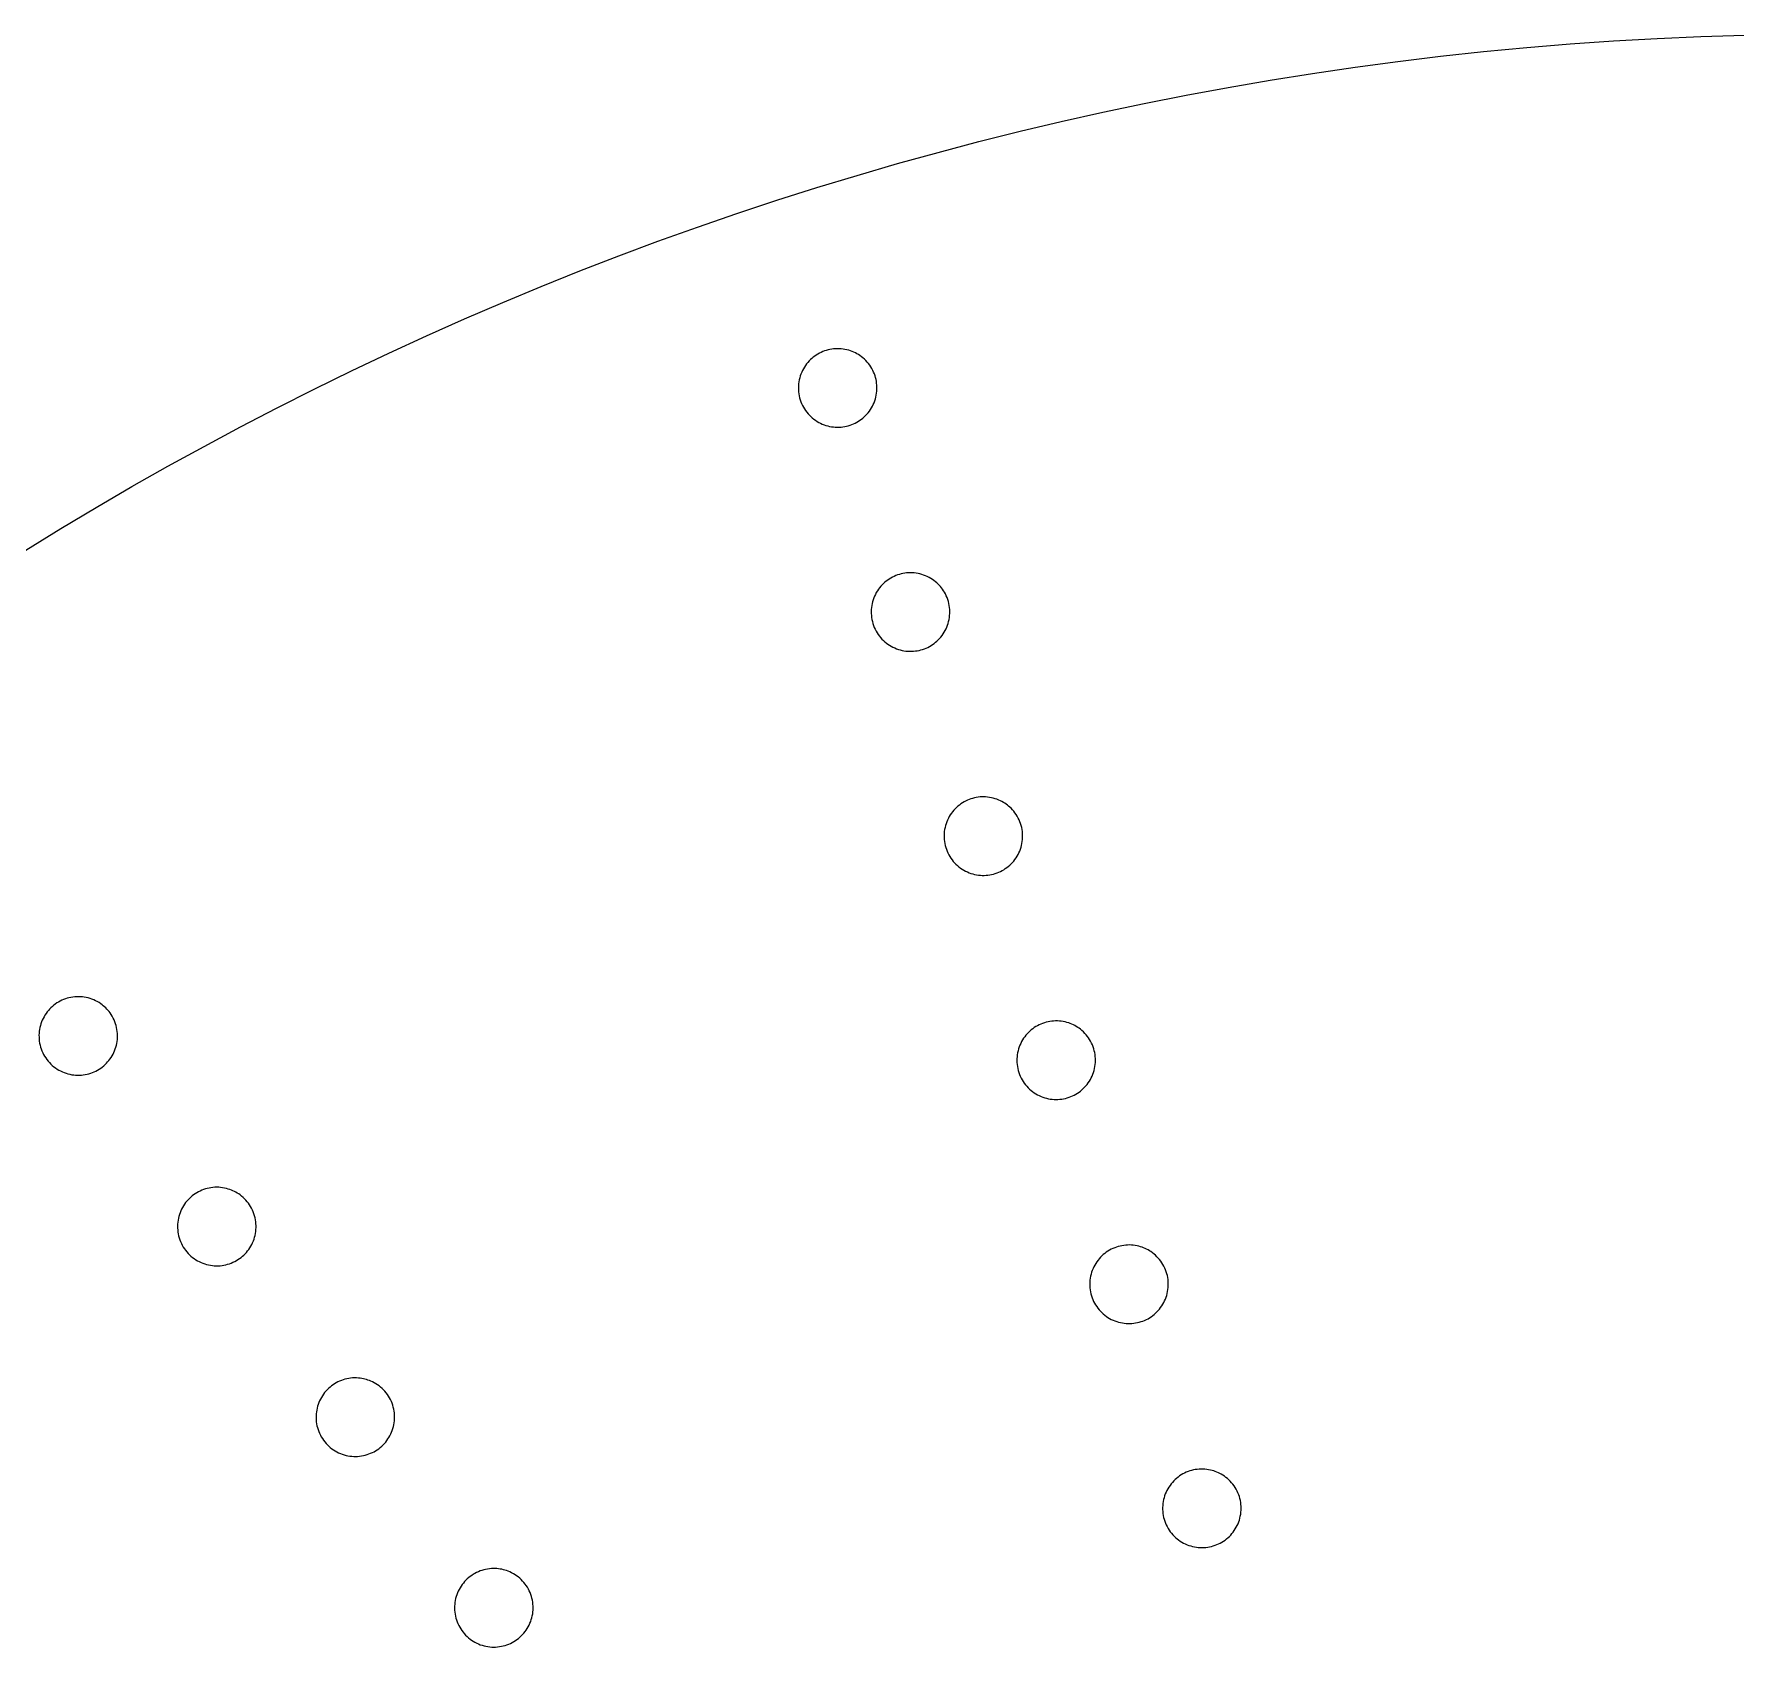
# Model space of a CAD drawing. Header units: millimetres. Extents: x 2952.7 to 2961.4, y 1627.7 to 1636.4.
# Drawn here: x 2954.756 to 2956.922, y 1634.319 to 1636.402 of the extents above; entities that cross this region are included whole.
import ezdxf

# ---------------------------------------------------------------- set-up
doc = ezdxf.new("R2010")
doc.units = ezdxf.units.MM

msp = doc.modelspace()

# ---------------------------------------------------------------- linework, layer by layer
msp.add_circle((2957.0456, 1632.0519, 0.4), 4.35)
for points, knots in [([(2955.8234, 1635.9736, 0.4732), (2955.8263, 1635.9678, 0.4751), (2955.828, 1635.9614, 0.477), (2955.829, 1635.9481, 0.4808), (2955.8281, 1635.9412, 0.4827), (2955.8237, 1635.9285, 0.4859), (2955.8203, 1635.9227, 0.4872), (2955.8116, 1635.9131, 0.4891), (2955.8066, 1635.9093, 0.4897), (2955.7953, 1635.9036, 0.4903), (2955.7892, 1635.9019, 0.4902), (2955.7764, 1635.9008, 0.4893), (2955.7698, 1635.9016, 0.4885), (2955.7573, 1635.9055, 0.4863), (2955.7514, 1635.9088, 0.4848), (2955.7411, 1635.9175, 0.4814), (2955.7369, 1635.9229, 0.4795), (2955.7308, 1635.9352, 0.4755), (2955.729, 1635.942, 0.4734), (2955.7284, 1635.9558, 0.4695), (2955.7295, 1635.9626, 0.4677), (2955.7343, 1635.9751, 0.4646), (2955.7378, 1635.9808, 0.4633), (2955.7467, 1635.9902, 0.4615), (2955.7518, 1635.9939, 0.4609), (2955.7633, 1635.9992, 0.4605), (2955.7695, 1636.0008, 0.4606), (2955.7823, 1636.0015, 0.4616), (2955.7889, 1636.0006, 0.4624), (2955.8007, 1635.9965, 0.4647), (2955.806, 1635.9935, 0.466), (2955.816, 1635.9852, 0.4692), (2955.8203, 1635.9797, 0.4712), (2955.8234, 1635.9736, 0.4732)], [-0.3222103, -0.3222103, -0.3222103, -0.3222103, -0.3018125, -0.3018125, -0.2805629, -0.2805629, -0.2602161, -0.2602161, -0.2412761, -0.2412761, -0.2222611, -0.2222611, -0.2025507, -0.2025507, -0.1821417, -0.1821417, -0.1608779, -0.1608779, -0.1391792, -0.1391792, -0.1180103, -0.1180103, -0.0977497, -0.0977497, -0.0788174, -0.0788174, -0.0597663, -0.0597663, -0.0399974, -0.0399974, -0.0214503, -0.0214503, 0, 0, 0, 0]), ([(2955.9032, 1635.7044, 0.5541), (2955.9077, 1635.7007, 0.5554), (2955.9115, 1635.6962, 0.5569), (2955.918, 1635.6852, 0.5604), (2955.9202, 1635.6786, 0.5623), (2955.9218, 1635.665, 0.5661), (2955.9212, 1635.6581, 0.5679), (2955.9173, 1635.6451, 0.5709), (2955.9142, 1635.6392, 0.5722), (2955.9059, 1635.6292, 0.5742), (2955.901, 1635.6251, 0.5748), (2955.8899, 1635.619, 0.5755), (2955.8838, 1635.6171, 0.5755), (2955.8711, 1635.6155, 0.5748), (2955.8645, 1635.6159, 0.5741), (2955.8519, 1635.6194, 0.5721), (2955.8459, 1635.6224, 0.5708), (2955.8353, 1635.6306, 0.5677), (2955.8308, 1635.6358, 0.566), (2955.8242, 1635.6478, 0.5622), (2955.8222, 1635.6545, 0.5603), (2955.8209, 1635.6682, 0.5566), (2955.8217, 1635.675, 0.5548), (2955.8259, 1635.6878, 0.5518), (2955.8292, 1635.6937, 0.5505), (2955.8378, 1635.7035, 0.5487), (2955.8428, 1635.7074, 0.5481), (2955.854, 1635.7132, 0.5475), (2955.8601, 1635.715, 0.5475), (2955.873, 1635.7163, 0.5483), (2955.8795, 1635.7156, 0.549), (2955.8921, 1635.7119, 0.5511), (2955.8981, 1635.7087, 0.5525), (2955.9032, 1635.7044, 0.5541)], [-0.321308, -0.321308, -0.321308, -0.321308, -0.3033012, -0.3033012, -0.281771, -0.281771, -0.2605922, -0.2605922, -0.2402013, -0.2402013, -0.2211619, -0.2211619, -0.2021183, -0.2021183, -0.1825041, -0.1825041, -0.1622538, -0.1622538, -0.1412203, -0.1412203, -0.1196941, -0.1196941, -0.0985777, -0.0985777, -0.0782624, -0.0782624, -0.0592356, -0.0592356, -0.0401665, -0.0401665, -0.020504, -0.020504, 0, 0, 0, 0]), ([(2955.9859, 1635.4255, 0.6328), (2955.9909, 1635.4231, 0.6338), (2955.9954, 1635.4199, 0.6349), (2956.0042, 1635.4111, 0.6378), (2956.008, 1635.4053, 0.6395), (2956.0131, 1635.3926, 0.6431), (2956.0143, 1635.3857, 0.6448), (2956.0138, 1635.3721, 0.6482), (2956.0122, 1635.3654, 0.6497), (2956.0065, 1635.3533, 0.6522), (2956.0025, 1635.348, 0.6532), (2955.9929, 1635.3393, 0.6546), (2955.9875, 1635.3359, 0.655), (2955.9755, 1635.3315, 0.6551), (2955.9691, 1635.3304, 0.6549), (2955.9561, 1635.3308, 0.6537), (2955.9497, 1635.3322, 0.6529), (2955.9375, 1635.3377, 0.6505), (2955.932, 1635.3416, 0.6491), (2955.9228, 1635.3515, 0.646), (2955.9192, 1635.3574, 0.6442), (2955.9147, 1635.3703, 0.6407), (2955.9137, 1635.3771, 0.6389), (2955.9146, 1635.3907, 0.6356), (2955.9165, 1635.3973, 0.6342), (2955.9225, 1635.4092, 0.6317), (2955.9267, 1635.4144, 0.6308), (2955.9365, 1635.4228, 0.6295), (2955.9421, 1635.4259, 0.6292), (2955.9542, 1635.43, 0.6291), (2955.9606, 1635.4309, 0.6294), (2955.9736, 1635.4301, 0.6307), (2955.98, 1635.4284, 0.6316), (2955.9859, 1635.4255, 0.6328)], [-0.3204013, -0.3204013, -0.3204013, -0.3204013, -0.303478, -0.303478, -0.2822568, -0.2822568, -0.2609755, -0.2609755, -0.2401866, -0.2401866, -0.2201107, -0.2201107, -0.201059, -0.201059, -0.1818001, -0.1818001, -0.1619092, -0.1619092, -0.1413131, -0.1413131, -0.1202662, -0.1202662, -0.0990155, -0.0990155, -0.0783011, -0.0783011, -0.0582969, -0.0582969, -0.0392455, -0.0392455, -0.0199474, -0.0199474, 0, 0, 0, 0]), ([(2954.8406, 1635.1672, 0.5569), (2954.8452, 1635.164, 0.5584), (2954.8492, 1635.16, 0.5599), (2954.8566, 1635.1499, 0.5634), (2954.8594, 1635.1435, 0.5653), (2954.8623, 1635.1302, 0.5688), (2954.8624, 1635.1234, 0.5704), (2954.8599, 1635.1103, 0.5729), (2954.8574, 1635.1041, 0.5739), (2954.8503, 1635.0934, 0.5751), (2954.8459, 1635.0888, 0.5754), (2954.8354, 1635.0815, 0.5754), (2954.8295, 1635.0789, 0.575), (2954.8169, 1635.0759, 0.5736), (2954.8103, 1635.0758, 0.5725), (2954.7972, 1635.0779, 0.5699), (2954.7908, 1635.0804, 0.5683), (2954.7794, 1635.0877, 0.5648), (2954.7745, 1635.0925, 0.5629), (2954.7668, 1635.1038, 0.5591), (2954.7641, 1635.1102, 0.5572), (2954.7617, 1635.1236, 0.5538), (2954.7618, 1635.1304, 0.5523), (2954.7646, 1635.1434, 0.5499), (2954.7673, 1635.1494, 0.5489), (2954.7748, 1635.1601, 0.5478), (2954.7794, 1635.1646, 0.5475), (2954.7903, 1635.1716, 0.5477), (2954.7963, 1635.174, 0.5482), (2954.8091, 1635.1765, 0.5497), (2954.8157, 1635.1764, 0.5508), (2954.8288, 1635.1738, 0.5535), (2954.835, 1635.171, 0.5551), (2954.8406, 1635.1672, 0.5569)], [-0.3213966, -0.3213966, -0.3213966, -0.3213966, -0.3039174, -0.3039174, -0.2824622, -0.2824622, -0.2616868, -0.2616868, -0.241753, -0.241753, -0.2227771, -0.2227771, -0.2034666, -0.2034666, -0.1835877, -0.1835877, -0.1627304, -0.1627304, -0.1415972, -0.1415972, -0.1201868, -0.1201868, -0.0994976, -0.0994976, -0.0796352, -0.0796352, -0.0602272, -0.0602272, -0.0408559, -0.0408559, -0.020902, -0.020902, 0, 0, 0, 0]), ([(2956.0727, 1635.1427, 0.7071), (2956.0781, 1635.1408, 0.7079), (2956.0832, 1635.1381, 0.7089), (2956.093, 1635.1304, 0.7114), (2956.0974, 1635.1252, 0.7129), (2956.1039, 1635.1133, 0.7161), (2956.1059, 1635.1066, 0.7177), (2956.1072, 1635.0931, 0.7209), (2956.1064, 1635.0862, 0.7224), (2956.1022, 1635.0735, 0.725), (2956.0989, 1635.0676, 0.7261), (2956.0904, 1635.0577, 0.7277), (2956.0854, 1635.0538, 0.7282), (2956.074, 1635.0479, 0.7287), (2956.0678, 1635.0461, 0.7287), (2956.0549, 1635.0449, 0.728), (2956.0484, 1635.0455, 0.7273), (2956.0358, 1635.0494, 0.7255), (2956.0299, 1635.0526, 0.7244), (2956.0196, 1635.0612, 0.7217), (2956.0153, 1635.0665, 0.7202), (2956.0091, 1635.0786, 0.717), (2956.0073, 1635.0853, 0.7153), (2956.0064, 1635.0989, 0.7122), (2956.0074, 1635.1057, 0.7107), (2956.0119, 1635.1183, 0.7082), (2956.0154, 1635.1241, 0.7071), (2956.0241, 1635.1337, 0.7056), (2956.0293, 1635.1375, 0.7051), (2956.0408, 1635.1431, 0.7047), (2956.0471, 1635.1447, 0.7048), (2956.06, 1635.1456, 0.7055), (2956.0665, 1635.1447, 0.7062), (2956.0727, 1635.1427, 0.7071)], [-0.3195598, -0.3195598, -0.3195598, -0.3195598, -0.3021828, -0.3021828, -0.281465, -0.281465, -0.2603372, -0.2603372, -0.2395036, -0.2395036, -0.2192557, -0.2192557, -0.2000806, -0.2000806, -0.1808697, -0.1808697, -0.1612121, -0.1612121, -0.1409362, -0.1409362, -0.1201864, -0.1201864, -0.0990662, -0.0990662, -0.0782812, -0.0782812, -0.0580922, -0.0580922, -0.0389275, -0.0389275, -0.0196965, -0.0196965, 0, 0, 0, 0]), ([(2955.003, 1634.9312, 0.6343), (2955.0084, 1634.9296, 0.6354), (2955.0135, 1634.927, 0.6367), (2955.0234, 1634.9197, 0.6398), (2955.028, 1634.9147, 0.6415), (2955.0349, 1634.903, 0.645), (2955.0371, 1634.8964, 0.6468), (2955.0388, 1634.883, 0.6498), (2955.0383, 1634.8762, 0.6512), (2955.0347, 1634.8635, 0.6533), (2955.0317, 1634.8576, 0.6541), (2955.0237, 1634.8474, 0.655), (2955.0188, 1634.8433, 0.6551), (2955.0077, 1634.8369, 0.6548), (2955.0015, 1634.8348, 0.6543), (2954.9885, 1634.833, 0.6526), (2954.9818, 1634.8334, 0.6515), (2954.9689, 1634.8369, 0.6488), (2954.9628, 1634.84, 0.6473), (2954.9521, 1634.8483, 0.6439), (2954.9477, 1634.8536, 0.6421), (2954.9412, 1634.8656, 0.6386), (2954.9392, 1634.8722, 0.6369), (2954.938, 1634.8857, 0.6339), (2954.9387, 1634.8924, 0.6326), (2954.9428, 1634.905, 0.6306), (2954.946, 1634.9108, 0.6299), (2954.9543, 1634.9206, 0.6291), (2954.9593, 1634.9246, 0.629), (2954.9707, 1634.9307, 0.6295), (2954.9769, 1634.9325, 0.63), (2954.99, 1634.9339, 0.6318), (2954.9967, 1634.9332, 0.6329), (2955.003, 1634.9312, 0.6343)], [-0.3204693, -0.3204693, -0.3204693, -0.3204693, -0.3032225, -0.3032225, -0.282315, -0.282315, -0.2611456, -0.2611456, -0.2406446, -0.2406446, -0.2208446, -0.2208446, -0.201765, -0.201765, -0.182282, -0.182282, -0.162086, -0.162086, -0.1412896, -0.1412896, -0.1201482, -0.1201482, -0.0990373, -0.0990373, -0.0786238, -0.0786238, -0.0588889, -0.0588889, -0.0397907, -0.0397907, -0.0202539, -0.0202539, 0, 0, 0, 0]), ([(2956.1621, 1634.8583, 0.7759), (2956.1675, 1634.8569, 0.7765), (2956.1727, 1634.8546, 0.7774), (2956.1829, 1634.8477, 0.7795), (2956.1877, 1634.8429, 0.7808), (2956.1951, 1634.8316, 0.7836), (2956.1976, 1634.8252, 0.7851), (2956.1999, 1634.8117, 0.788), (2956.1997, 1634.8049, 0.7894), (2956.1965, 1634.7918, 0.7919), (2956.1937, 1634.7857, 0.793), (2956.1859, 1634.7751, 0.7946), (2956.1812, 1634.7707, 0.7952), (2956.1703, 1634.764, 0.7959), (2956.1642, 1634.7617, 0.796), (2956.1515, 1634.7596, 0.7956), (2956.1449, 1634.7597, 0.7951), (2956.1321, 1634.7626, 0.7936), (2956.126, 1634.7653, 0.7927), (2956.1151, 1634.773, 0.7903), (2956.1105, 1634.778, 0.789), (2956.1033, 1634.7895, 0.7861), (2956.101, 1634.796, 0.7846), (2956.099, 1634.8094, 0.7817), (2956.0994, 1634.8162, 0.7804), (2956.1029, 1634.8292, 0.7779), (2956.1059, 1634.8353, 0.7769), (2956.114, 1634.8458, 0.7752), (2956.119, 1634.8501, 0.7747), (2956.1303, 1634.8566, 0.7741), (2956.1364, 1634.8586, 0.7741), (2956.1493, 1634.8604, 0.7746), (2956.1558, 1634.86, 0.7751), (2956.1621, 1634.8583, 0.7759)], [-0.3188009, -0.3188009, -0.3188009, -0.3188009, -0.3018289, -0.3018289, -0.2813326, -0.2813326, -0.2603901, -0.2603901, -0.2396218, -0.2396218, -0.2193131, -0.2193131, -0.2000217, -0.2000217, -0.1807752, -0.1807752, -0.1612144, -0.1612144, -0.1411463, -0.1411463, -0.1206235, -0.1206235, -0.0996799, -0.0996799, -0.078944, -0.078944, -0.0586816, -0.0586816, -0.0388623, -0.0388623, -0.0196006, -0.0196006, 0, 0, 0, 0]), ([(2955.171, 1634.6903, 0.708), (2955.1763, 1634.6897, 0.7089), (2955.1816, 1634.6881, 0.7099), (2955.1925, 1634.6828, 0.7124), (2955.1979, 1634.6787, 0.714), (2955.2068, 1634.6685, 0.7172), (2955.2103, 1634.6625, 0.7189), (2955.2144, 1634.6495, 0.7219), (2955.2151, 1634.6427, 0.7234), (2955.2138, 1634.6294, 0.7257), (2955.2119, 1634.623, 0.7267), (2955.2057, 1634.6114, 0.7281), (2955.2015, 1634.6063, 0.7285), (2955.1915, 1634.598, 0.7287), (2955.1858, 1634.595, 0.7285), (2955.1734, 1634.5911, 0.7275), (2955.1668, 1634.5904, 0.7267), (2955.1536, 1634.5915, 0.7246), (2955.1471, 1634.5934, 0.7233), (2955.1353, 1634.5997, 0.7205), (2955.13, 1634.6041, 0.7189), (2955.1215, 1634.6146, 0.7157), (2955.1183, 1634.6208, 0.714), (2955.1147, 1634.6339, 0.711), (2955.1142, 1634.6407, 0.7096), (2955.116, 1634.6539, 0.7073), (2955.1182, 1634.6602, 0.7064), (2955.1248, 1634.6716, 0.7051), (2955.1292, 1634.6765, 0.7048), (2955.1395, 1634.6844, 0.7047), (2955.1453, 1634.6873, 0.705), (2955.1578, 1634.6907, 0.7061), (2955.1645, 1634.6912, 0.7069), (2955.171, 1634.6903, 0.708)], [-0.3196162, -0.3196162, -0.3196162, -0.3196162, -0.3031234, -0.3031234, -0.2824077, -0.2824077, -0.2612672, -0.2612672, -0.2405571, -0.2405571, -0.2204835, -0.2204835, -0.2008622, -0.2008622, -0.1815556, -0.1815556, -0.1617225, -0.1617225, -0.1412918, -0.1412918, -0.1205656, -0.1205656, -0.0994527, -0.0994527, -0.078815, -0.078815, -0.0588142, -0.0588142, -0.0392305, -0.0392305, -0.0198877, -0.0198877, 0, 0, 0, 0]), ([(2956.2532, 1634.5734, 0.8385), (2956.2587, 1634.5721, 0.8391), (2956.264, 1634.57, 0.8398), (2956.2744, 1634.5634, 0.8416), (2956.2793, 1634.5587, 0.8428), (2956.2871, 1634.5477, 0.8453), (2956.2898, 1634.5414, 0.8466), (2956.2925, 1634.5281, 0.8493), (2956.2925, 1634.5213, 0.8506), (2956.2898, 1634.5081, 0.8528), (2956.2872, 1634.5018, 0.8538), (2956.2798, 1634.491, 0.8554), (2956.2751, 1634.4865, 0.856), (2956.2644, 1634.4794, 0.8566), (2956.2584, 1634.4769, 0.8567), (2956.2457, 1634.4743, 0.8565), (2956.2391, 1634.4743, 0.8561), (2956.2263, 1634.4768, 0.8548), (2956.2201, 1634.4793, 0.854), (2956.209, 1634.4866, 0.852), (2956.2042, 1634.4914, 0.8508), (2956.1968, 1634.5026, 0.8482), (2956.1942, 1634.509, 0.8469), (2956.1918, 1634.5223, 0.8443), (2956.1919, 1634.5292, 0.843), (2956.1949, 1634.5423, 0.8408), (2956.1977, 1634.5484, 0.8398), (2956.2055, 1634.5592, 0.8383), (2956.2103, 1634.5637, 0.8377), (2956.2215, 1634.5706, 0.8371), (2956.2275, 1634.5729, 0.837), (2956.2403, 1634.575, 0.8374), (2956.2469, 1634.5748, 0.8379), (2956.2532, 1634.5734, 0.8385)], [-0.318107, -0.318107, -0.318107, -0.318107, -0.3010327, -0.3010327, -0.2806827, -0.2806827, -0.259917, -0.259917, -0.2392717, -0.2392717, -0.2189845, -0.2189845, -0.1996096, -0.1996096, -0.1802966, -0.1802966, -0.1607497, -0.1607497, -0.1407976, -0.1407976, -0.1204272, -0.1204272, -0.0996591, -0.0996591, -0.0790369, -0.0790369, -0.0587853, -0.0587853, -0.0388981, -0.0388981, -0.019576, -0.019576, 0, 0, 0, 0]), ([(2955.3427, 1634.448, 0.7765), (2955.3483, 1634.4478, 0.7772), (2955.3539, 1634.4467, 0.7781), (2955.3653, 1634.4422, 0.7804), (2955.371, 1634.4386, 0.7817), (2955.3807, 1634.4292, 0.7846), (2955.3846, 1634.4236, 0.7861), (2955.3898, 1634.4111, 0.7889), (2955.3911, 1634.4044, 0.7903), (2955.391, 1634.391, 0.7926), (2955.3896, 1634.3844, 0.7936), (2955.3844, 1634.3722, 0.7951), (2955.3806, 1634.3668, 0.7956), (2955.3713, 1634.3577, 0.796), (2955.3659, 1634.3542, 0.7959), (2955.3539, 1634.3493, 0.7952), (2955.3474, 1634.348, 0.7946), (2955.3342, 1634.348, 0.7929), (2955.3276, 1634.3494, 0.7919), (2955.3153, 1634.3546, 0.7894), (2955.3098, 1634.3584, 0.788), (2955.3004, 1634.3681, 0.7851), (2955.2967, 1634.3739, 0.7836), (2955.2919, 1634.3865, 0.7808), (2955.2908, 1634.3933, 0.7795), (2955.2913, 1634.4066, 0.7772), (2955.2929, 1634.4132, 0.7762), (2955.2985, 1634.4251, 0.7748), (2955.3024, 1634.4305, 0.7744), (2955.312, 1634.4392, 0.7741), (2955.3175, 1634.4426, 0.7742), (2955.3297, 1634.4472, 0.7749), (2955.3362, 1634.4482, 0.7756), (2955.3427, 1634.448, 0.7765)], [-0.3188331, -0.3188331, -0.3188331, -0.3188331, -0.3018493, -0.3018493, -0.2813471, -0.2813471, -0.2605802, -0.2605802, -0.239889, -0.239889, -0.2197202, -0.2197202, -0.19998, -0.19998, -0.180677, -0.180677, -0.1609867, -0.1609867, -0.140789, -0.140789, -0.1202719, -0.1202719, -0.0995102, -0.0995102, -0.0788664, -0.0788664, -0.0587527, -0.0587527, -0.0390484, -0.0390484, -0.0197262, -0.0197262, 0, 0, 0, 0])]:
    msp.add_open_spline(points, degree=3, knots=knots)

doc.saveas('drawing.dxf')
